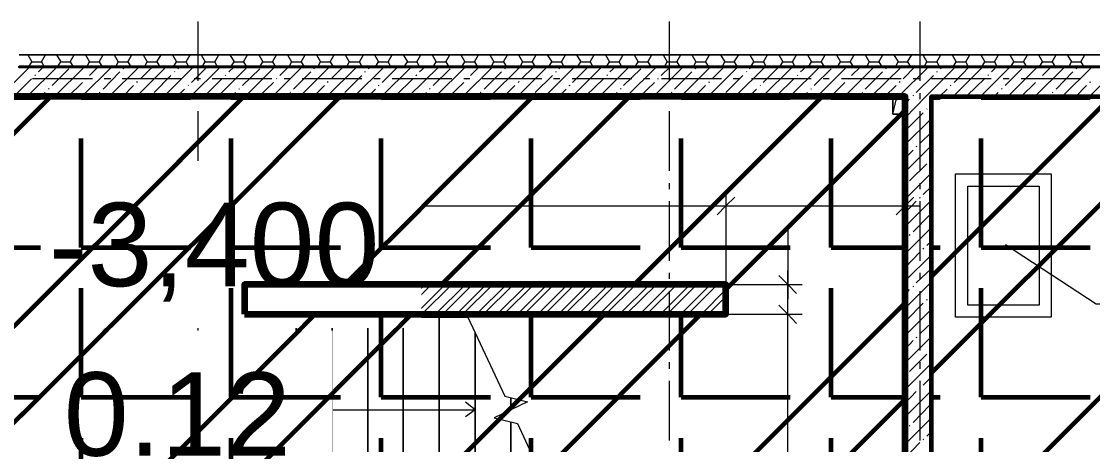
# Model space of a CAD drawing. Header units: millimetres. Extents: x -213911 to 415037, y -3642 to 107391.
# Drawn here: x -113658 to -104679, y 23493 to 27043 of the extents above; entities that cross this region are included whole.
import ezdxf

# ---------------------------------------------------------------- set-up
doc = ezdxf.new("R2010")
doc.units = ezdxf.units.MM
for name, color, linetype, lineweight in [('9.1 Стен подвал шпак', 160, 'Continuous', 90), ('9.2 Потолок подвал шпак', 90, 'Continuous', 60), ('9.3 клининг подвал', 190, 'Continuous', 60), ('Оси', 7, 'Continuous', 9)]:
    doc.layers.add(name, color=color, linetype=linetype, lineweight=lineweight)
doc.styles.get("Standard").update_dxf_attribs({"font": 'arial.ttf'})
pattern_1 = [(0, (0, 0), (0, 1257.3), [914.4, -342.9]), (90, (0, 0), (-1257.3, 8e-14), [914.4, -342.9])]

msp = doc.modelspace()

# ---------------------------------------------------------------- hatches: boundary and pattern name
at = {"layer": '9.2 Потолок подвал шпак'}
h = msp.add_hatch(dxfattribs=at)
h.set_pattern_fill('ANGLE', color=256, scale=180)
h.set_pattern_definition(pattern_1)
h.paths.add_polyline_path([(-96477.1, 26411.6), (-100776.9, 26411.6), (-100776.9, 26161.6), (-101276.8, 26161.6), (-101276.8, 26411.6), (-106030, 26411.6), (-106030, 19154.7), (-105733.5, 19154.7), (-105733.5, 18654.8), (-106030, 18654.8), (-106030, 15867.3), (-96477.1, 15867.3), (-96477.1, 17604.2), (-96875.3, 17604.2), (-96875.3, 19154.7), (-96477.1, 19154.7)])
h.paths.add_polyline_path([(-101276.8, 19154.7), (-100755.8, 19154.7), (-100755.8, 18654.8), (-101276.8, 18654.8)], flags=16)
at = {"layer": '9.3 клининг подвал'}
h = msp.add_hatch(dxfattribs=at)
h.set_pattern_fill('ANSI32', color=256, scale=180)
h.paths.add_polyline_path([(-96477.1, 26411.6), (-100776.9, 26411.6), (-100776.9, 26161.6), (-101276.8, 26161.6), (-101276.8, 26411.6), (-106030, 26411.6), (-106030, 19154.7), (-105733.5, 19154.7), (-105733.5, 18654.8), (-106030, 18654.8), (-106030, 15867.3), (-96477.1, 15867.3), (-96477.1, 17604.2), (-96875.3, 17604.2), (-96875.3, 19154.7), (-96477.1, 19154.7)])
h.paths.add_polyline_path([(-101276.8, 19154.7), (-100755.8, 19154.7), (-100755.8, 18654.8), (-101276.8, 18654.8)], flags=16)

# ---------------------------------------------------------------- linework, layer by layer
at = {"lineweight": 40}
msp.add_lwpolyline([(-104132.1, 26661.5), (-113591.9, 26661.5), (-113676.6, 26661.5), (-113591.9, 26661.5)], close=True, dxfattribs=at)
msp.add_lwpolyline([(-113778.3, 26411.6), (-106250.3, 26411.6), (-106250.3, 23009.8), (-112037.1, 23009.8), (-112257.4, 23009.8), (-112257.4, 18875.1), (-112354.9, 18875.1), (-112354.9, 18654.8), (-112037.1, 18654.8), (-112037.1, 18875.1), (-112037.1, 20866.2), (-108334.6, 20866.2), (-108334.6, 20468), (-108114.3, 20468), (-108114.3, 20866.2), (-108114.3, 21086.5), (-109114.1, 21086.5), (-109114.1, 22789.5), (-106030, 22789.5), (-106030, 23009.8), (-106030, 26411.6), (-104132.1, 26411.6)], dxfattribs=at)
at = {"lineweight": 18}
for points in [[(-111710.9, 25568.5), (-111787.2, 25496.5), (-111859.2, 25420.3)], [(-107677.9, 25568.5), (-107754.2, 25496.5), (-107826.2, 25420.3)], [(-106178.3, 25568.5), (-106250.3, 25496.5), (-106326.5, 25420.3)], [(-107309.4, 24911.9), (-107233.1, 24835.6), (-107161.1, 24759.4)], [(-107309.4, 24662), (-107233.1, 24585.7), (-107161.1, 24509.4)]]:
    msp.add_lwpolyline(points, dxfattribs=at)
at = {"layer": '9.2 Потолок подвал шпак'}
msp.add_lwpolyline([(-96477.1, 17604.2), (-96477.1, 15867.3), (-106030, 15867.3), (-106030, 18654.8), (-105733.5, 18654.8), (-105733.5, 19154.7), (-106030, 19154.7), (-106030, 26411.6), (-101276.8, 26411.6), (-101276.8, 26161.6), (-100776.9, 26161.6), (-100776.9, 26411.6), (-96477.1, 26411.6), (-96477.1, 19154.7)], dxfattribs=at)
at = {"layer": 'Оси', "lineweight": 9}
for points in [[(-112176.9, 26542.9), (-112176.9, 27042.8)], [(-108224.4, 26542.9), (-108224.4, 27042.8)], [(-106123.2, 26542.9), (-106123.2, 27042.8)], [(-113604.6, 26763.2), (-113570.7, 26703.9), (-113490.2, 26703.9), (-113469, 26661.5)], [(-113490.2, 26703.9), (-113456.3, 26763.2)], [(-113363.1, 26763.2), (-113329.2, 26703.9), (-113248.7, 26703.9), (-113223.3, 26661.5)], [(-113248.7, 26703.9), (-113214.8, 26763.2)], [(-113121.6, 26763.2), (-113087.8, 26703.9), (-113007.3, 26703.9), (-112981.8, 26661.5)], [(-113007.3, 26703.9), (-112973.4, 26763.2)], [(-112880.2, 26763.2), (-112846.3, 26703.9), (-112765.8, 26703.9), (-112740.4, 26661.5)], [(-112765.8, 26703.9), (-112731.9, 26763.2)], [(-112638.7, 26763.2), (-112604.8, 26703.9), (-112524.3, 26703.9), (-112498.9, 26661.5)], [(-112524.3, 26703.9), (-112486.2, 26763.2)], [(-112393, 26763.2), (-112359.1, 26703.9), (-112278.6, 26703.9), (-112257.4, 26661.5)], [(-112278.6, 26703.9), (-112244.7, 26763.2)], [(-112151.5, 26763.2), (-112117.6, 26703.9), (-112037.1, 26703.9), (-112016, 26661.5)], [(-112037.1, 26703.9), (-112003.2, 26763.2)], [(-111910, 26763.2), (-111876.2, 26703.9), (-111795.7, 26703.9), (-111770.3, 26661.5)], [(-111795.7, 26703.9), (-111761.8, 26763.2)], [(-111668.6, 26763.2), (-111634.7, 26703.9), (-111554.2, 26703.9), (-111528.8, 26661.5)], [(-111554.2, 26703.9), (-111520.3, 26763.2)], [(-111427.1, 26763.2), (-111393.2, 26703.9), (-111312.7, 26703.9), (-111287.3, 26661.5)], [(-111312.7, 26703.9), (-111278.8, 26763.2)], [(-111185.6, 26763.2), (-111151.7, 26703.9), (-111071.3, 26703.9), (-111045.8, 26661.5)], [(-111071.3, 26703.9), (-111037.4, 26763.2)], [(-110944.2, 26763.2), (-110910.3, 26703.9), (-110825.5, 26703.9), (-110804.4, 26661.5)], [(-110825.5, 26703.9), (-110791.7, 26763.2)], [(-110698.5, 26763.2), (-110664.6, 26703.9), (-110584.1, 26703.9), (-110562.9, 26661.5)], [(-110584.1, 26703.9), (-110550.2, 26763.2)], [(-110457, 26763.2), (-110423.1, 26703.9), (-110342.6, 26703.9), (-110321.4, 26661.5)], [(-110342.6, 26703.9), (-110308.7, 26763.2)], [(-110215.5, 26763.2), (-110181.6, 26703.9), (-110101.1, 26703.9), (-110075.7, 26661.5)], [(-110101.1, 26703.9), (-110067.2, 26763.2)], [(-109974, 26763.2), (-109940.2, 26703.9), (-109859.7, 26703.9), (-109834.2, 26661.5)], [(-109859.7, 26703.9), (-109825.8, 26763.2)], [(-109732.6, 26763.2), (-109698.7, 26703.9), (-109618.2, 26703.9), (-109592.8, 26661.5)], [(-109618.2, 26703.9), (-109584.3, 26763.2)], [(-109491.1, 26763.2), (-109457.2, 26703.9), (-109376.7, 26703.9), (-109351.3, 26661.5)], [(-109376.7, 26703.9), (-109342.8, 26763.2)], [(-109249.6, 26763.2), (-109211.5, 26703.9), (-109131, 26703.9), (-109109.8, 26661.5)], [(-109131, 26703.9), (-109097.1, 26763.2)], [(-109003.9, 26763.2), (-108970, 26703.9), (-108889.5, 26703.9), (-108868.4, 26661.5)], [(-108889.5, 26703.9), (-108855.6, 26763.2)], [(-108762.4, 26763.2), (-108728.6, 26703.9), (-108648.1, 26703.9), (-108626.9, 26661.5)], [(-108648.1, 26703.9), (-108614.2, 26763.2)], [(-108521, 26763.2), (-108487.1, 26703.9), (-108406.6, 26703.9), (-108381.2, 26661.5)], [(-108406.6, 26703.9), (-108372.7, 26763.2)], [(-108279.5, 26763.2), (-108245.6, 26703.9), (-108165.1, 26703.9), (-108139.7, 26661.5)], [(-108165.1, 26703.9), (-108131.2, 26763.2)], [(-108038, 26763.2), (-108004.1, 26703.9), (-107923.7, 26703.9), (-107898.2, 26661.5)], [(-107923.7, 26703.9), (-107889.8, 26763.2)], [(-107796.6, 26763.2), (-107762.7, 26703.9), (-107682.2, 26703.9), (-107656.8, 26661.5)], [(-107682.2, 26703.9), (-107644.1, 26763.2)], [(-107550.9, 26763.2), (-107517, 26703.9), (-107436.5, 26703.9), (-107415.3, 26661.5)], [(-107436.5, 26703.9), (-107402.6, 26763.2)], [(-107309.4, 26763.2), (-107275.5, 26703.9), (-107195, 26703.9), (-107173.8, 26661.5)], [(-107195, 26703.9), (-107161.1, 26763.2)], [(-107067.9, 26763.2), (-107034, 26703.9), (-106953.5, 26703.9), (-106928.1, 26661.5)], [(-106953.5, 26703.9), (-106919.6, 26763.2)], [(-106826.4, 26763.2), (-106792.5, 26703.9), (-106712.1, 26703.9), (-106686.6, 26661.5)], [(-106712.1, 26703.9), (-106678.2, 26763.2)], [(-106585, 26763.2), (-106551.1, 26703.9), (-106470.6, 26703.9), (-106445.2, 26661.5)], [(-106470.6, 26703.9), (-106436.7, 26763.2)], [(-106343.5, 26763.2), (-106309.6, 26703.9), (-106229.1, 26703.9), (-106203.7, 26661.5)], [(-106229.1, 26703.9), (-106195.2, 26763.2)], [(-106102, 26763.2), (-106068.1, 26703.9), (-105983.4, 26703.9), (-105962.2, 26661.5)], [(-105983.4, 26703.9), (-105949.5, 26763.2)], [(-105856.3, 26763.2), (-105822.4, 26703.9), (-105741.9, 26703.9), (-105720.8, 26661.5)], [(-105741.9, 26703.9), (-105708, 26763.2)], [(-105614.8, 26763.2), (-105581, 26703.9), (-105500.5, 26703.9), (-105479.3, 26661.5)], [(-105500.5, 26703.9), (-105466.6, 26763.2)], [(-105373.4, 26763.2), (-105339.5, 26703.9), (-105259, 26703.9), (-105233.6, 26661.5)], [(-105259, 26703.9), (-105225.1, 26763.2)], [(-105131.9, 26763.2), (-105098, 26703.9), (-105017.5, 26703.9), (-104992.1, 26661.5)], [(-105017.5, 26703.9), (-104983.6, 26763.2)], [(-104890.4, 26763.2), (-104856.5, 26703.9), (-104776, 26703.9), (-104750.6, 26661.5)], [(-104776, 26703.9), (-104742.2, 26763.2)], [(-113596.1, 26661.5), (-113570.7, 26703.9)], [(-113354.6, 26661.5), (-113329.2, 26703.9)], [(-113108.9, 26661.5), (-113087.8, 26703.9)], [(-112867.5, 26661.5), (-112846.3, 26703.9)], [(-112626, 26661.5), (-112604.8, 26703.9)], [(-112384.5, 26661.5), (-112359.1, 26703.9)], [(-112143, 26661.5), (-112117.6, 26703.9)], [(-111901.6, 26661.5), (-111876.2, 26703.9)], [(-111660.1, 26661.5), (-111634.7, 26703.9)], [(-111414.4, 26661.5), (-111393.2, 26703.9)], [(-111172.9, 26661.5), (-111151.7, 26703.9)], [(-110931.5, 26661.5), (-110910.3, 26703.9)], [(-110690, 26661.5), (-110664.6, 26703.9)], [(-110448.5, 26661.5), (-110423.1, 26703.9)], [(-110207, 26661.5), (-110181.6, 26703.9)], [(-109965.6, 26661.5), (-109940.2, 26703.9)], [(-109719.9, 26661.5), (-109698.7, 26703.9)], [(-109478.4, 26661.5), (-109457.2, 26703.9)], [(-109236.9, 26661.5), (-109211.5, 26703.9)], [(-108995.4, 26661.5), (-108970, 26703.9)], [(-108754, 26661.5), (-108728.6, 26703.9)], [(-108512.5, 26661.5), (-108487.1, 26703.9)], [(-108266.8, 26661.5), (-108245.6, 26703.9)], [(-108025.3, 26661.5), (-108004.1, 26703.9)], [(-107783.9, 26661.5), (-107762.7, 26703.9)], [(-107542.4, 26661.5), (-107517, 26703.9)], [(-107300.9, 26661.5), (-107275.5, 26703.9)], [(-107059.4, 26661.5), (-107034, 26703.9)], [(-106818, 26661.5), (-106792.5, 26703.9)], [(-106572.3, 26661.5), (-106551.1, 26703.9)], [(-106330.8, 26661.5), (-106309.6, 26703.9)], [(-106089.3, 26661.5), (-106068.1, 26703.9)], [(-105847.8, 26661.5), (-105822.4, 26703.9)], [(-105606.4, 26661.5), (-105581, 26703.9)], [(-105364.9, 26661.5), (-105339.5, 26703.9)], [(-105123.4, 26661.5), (-105098, 26703.9)], [(-104877.7, 26661.5), (-104856.5, 26703.9)], [(-114028.2, 26220.9), (-113837.6, 26411.6), (-113778.3, 26470.9), (-113587.6, 26661.5)], [(-113608.8, 26411.6), (-113358.9, 26661.5)], [(-113545.3, 26589.5), (-113541, 26593.7)], [(-113515.6, 26619.1), (-113473.3, 26661.5)], [(-113401.2, 26504.8), (-113261.4, 26644.6)], [(-113380.1, 26411.6), (-113130.1, 26661.5)], [(-113151.3, 26411.6), (-112901.4, 26661.5)], [(-113087.8, 26589.5), (-113015.7, 26661.5)], [(-112973.4, 26475.1), (-112833.6, 26619.1)], [(-112922.5, 26411.6), (-112672.6, 26661.5)], [(-112803.9, 26644.6), (-112799.7, 26653)], [(-112693.8, 26411.6), (-112443.8, 26661.5)], [(-112659.9, 26559.8), (-112558.2, 26661.5)], [(-112545.5, 26445.5), (-112405.7, 26589.5)], [(-112465, 26411.6), (-112215.1, 26661.5)], [(-112376, 26619.1), (-112371.8, 26623.4)], [(-112346.4, 26644.6), (-112329.4, 26661.5)], [(-112240.5, 26411.6), (-111990.5, 26661.5)], [(-112232, 26530.2), (-112100.7, 26661.5)], [(-112011.7, 26411.6), (-111761.8, 26661.5)], [(-111948.2, 26589.5), (-111943.9, 26593.7)], [(-111918.5, 26619.1), (-111876.2, 26661.5)], [(-111804.1, 26504.8), (-111660.1, 26644.6)], [(-111783, 26411.6), (-111533, 26661.5)], [(-111554.2, 26411.6), (-111304.3, 26661.5)], [(-111490.7, 26589.5), (-111418.6, 26661.5)], [(-111376.3, 26475.1), (-111232.2, 26619.1)], [(-111325.4, 26411.6), (-111075.5, 26661.5)], [(-111206.8, 26644.6), (-111202.6, 26653)], [(-111096.7, 26411.6), (-110846.7, 26661.5)], [(-111062.8, 26559.8), (-110961.1, 26661.5)], [(-110948.4, 26445.5), (-110804.4, 26589.5)], [(-110867.9, 26411.6), (-110618, 26661.5)], [(-110778.9, 26619.1), (-110774.7, 26623.4)], [(-110749.3, 26644.6), (-110732.3, 26661.5)], [(-110639.1, 26411.6), (-110389.2, 26661.5)], [(-110634.9, 26530.2), (-110503.6, 26661.5)], [(-110414.6, 26411.6), (-110160.4, 26661.5)], [(-110351.1, 26589.5), (-110342.6, 26593.7)], [(-110321.4, 26619.1), (-110274.8, 26661.5)], [(-110207, 26504.8), (-110063, 26644.6)], [(-110185.9, 26411.6), (-109935.9, 26661.5)], [(-109957.1, 26411.6), (-109707.2, 26661.5)], [(-109893.6, 26589.5), (-109821.5, 26661.5)], [(-109779.2, 26475.1), (-109635.1, 26619.1)], [(-109728.3, 26411.6), (-109478.4, 26661.5)], [(-109605.5, 26644.6), (-109601.2, 26653)], [(-109499.6, 26411.6), (-109249.6, 26661.5)], [(-109465.7, 26559.8), (-109364, 26661.5)], [(-109351.3, 26445.5), (-109207.3, 26589.5)], [(-109270.8, 26411.6), (-109020.9, 26661.5)], [(-109177.6, 26619.1), (-109173.4, 26623.4)], [(-109152.2, 26644.6), (-109135.2, 26661.5)], [(-109042, 26411.6), (-108792.1, 26661.5)], [(-109037.8, 26530.2), (-108906.5, 26661.5)], [(-108813.3, 26411.6), (-108563.3, 26661.5)], [(-108749.7, 26589.5), (-108745.5, 26593.7)], [(-108724.3, 26619.1), (-108677.7, 26661.5)], [(-108609.9, 26504.8), (-108465.9, 26644.6)], [(-108584.5, 26411.6), (-108334.6, 26661.5)], [(-108360, 26411.6), (-108110, 26661.5)], [(-108296.4, 26589.5), (-108220.2, 26661.5)], [(-108182.1, 26475.1), (-108038, 26619.1)], [(-108131.2, 26411.6), (-107881.3, 26661.5)], [(-108008.4, 26644.6), (-108004.1, 26653)], [(-107902.5, 26411.6), (-107652.5, 26661.5)], [(-107868.6, 26559.8), (-107766.9, 26661.5)], [(-107754.2, 26445.5), (-107610.2, 26589.5)], [(-107673.7, 26411.6), (-107423.8, 26661.5)], [(-107580.5, 26619.1), (-107576.3, 26623.4)], [(-107555.1, 26644.6), (-107538.1, 26661.5)], [(-107444.9, 26411.6), (-107195, 26661.5)], [(-107440.7, 26530.2), (-107309.4, 26661.5)], [(-107216.2, 26411.6), (-106966.2, 26661.5)], [(-107152.6, 26589.5), (-107148.4, 26593.7)], [(-107127.2, 26619.1), (-107080.6, 26661.5)], [(-107012.8, 26504.8), (-106868.8, 26644.6)], [(-106987.4, 26411.6), (-106737.5, 26661.5)], [(-106758.7, 26411.6), (-106508.7, 26661.5)], [(-106699.3, 26589.5), (-106623.1, 26661.5)], [(-106585, 26475.1), (-106440.9, 26619.1)], [(-106534.1, 26411.6), (-106279.9, 26661.5)], [(-106411.3, 26644.6), (-106407, 26653)], [(-106305.4, 26411.6), (-106055.4, 26661.5)], [(-106267.2, 26559.8), (-106169.8, 26661.5)], [(-106250.3, 26233.6), (-106076.6, 26411.6), (-105826.7, 26661.5)], [(-106157.1, 26445.5), (-106013.1, 26589.5)], [(-105983.4, 26619.1), (-105979.2, 26623.4)], [(-105953.8, 26644.6), (-105941, 26661.5)], [(-105847.8, 26411.6), (-105597.9, 26661.5)], [(-105839.4, 26530.2), (-105712.3, 26661.5)], [(-105619.1, 26411.6), (-105369.1, 26661.5)], [(-105555.5, 26589.5), (-105551.3, 26593.7)], [(-105525.9, 26619.1), (-105483.5, 26661.5)], [(-105411.5, 26504.8), (-105271.7, 26644.6)], [(-105390.3, 26411.6), (-105140.4, 26661.5)], [(-105161.6, 26411.6), (-104911.6, 26661.5)], [(-105098, 26589.5), (-105026, 26661.5)], [(-104983.6, 26475.1), (-104843.8, 26619.1)], [(-104932.8, 26411.6), (-104682.8, 26661.5)], [(-104814.2, 26644.6), (-104809.9, 26653)], [(-104704, 26411.6), (-104454.1, 26661.5)], [(-113714.7, 26420), (-113574.9, 26559.8)], [(-113566.5, 26564.1), (-113062.3, 26564.1)], [(-113265.7, 26411.6), (-113147.1, 26530.2)], [(-113117.4, 26559.8), (-113113.2, 26564.1)], [(-112964.9, 26564.1), (-112909.8, 26564.1)], [(-112812.4, 26564.1), (-112312.5, 26564.1)], [(-112808.2, 26411.6), (-112719.2, 26504.8)], [(-112689.5, 26530.2), (-112685.3, 26538.7)], [(-112261.7, 26504.8), (-112257.4, 26509)], [(-112210.8, 26564.1), (-112155.8, 26564.1)], [(-112117.6, 26420), (-111977.8, 26559.8)], [(-112058.3, 26564.1), (-111558.4, 26564.1)], [(-111668.6, 26411.6), (-111545.7, 26530.2)], [(-111520.3, 26559.8), (-111516.1, 26564.1)], [(-111456.8, 26564.1), (-111405.9, 26564.1)], [(-111304.3, 26564.1), (-110804.4, 26564.1)], [(-111211.1, 26411.6), (-111117.9, 26504.8)], [(-111092.4, 26530.2), (-111088.2, 26538.7)], [(-110702.7, 26564.1), (-110651.9, 26564.1)], [(-110664.6, 26504.8), (-110660.3, 26509)], [(-110550.2, 26564.1), (-110050.3, 26564.1)], [(-110520.5, 26420), (-110376.5, 26559.8)], [(-110071.5, 26411.6), (-109948.6, 26530.2)], [(-109948.6, 26564.1), (-109897.8, 26564.1)], [(-109923.2, 26559.8), (-109914.7, 26564.1)], [(-109796.1, 26564.1), (-109296.2, 26564.1)], [(-109614, 26411.6), (-109520.8, 26504.8)], [(-109495.3, 26530.2), (-109486.9, 26538.7)], [(-109198.8, 26564.1), (-109143.7, 26564.1)], [(-109067.5, 26504.8), (-109059, 26509)], [(-109042, 26564.1), (-108542.2, 26564.1)], [(-108923.4, 26420), (-108779.4, 26559.8)], [(-108474.4, 26411.6), (-108351.5, 26530.2)], [(-108444.7, 26564.1), (-108389.6, 26564.1)], [(-108321.9, 26559.8), (-108317.6, 26564.1)], [(-108292.2, 26564.1), (-107788.1, 26564.1)], [(-108016.9, 26411.6), (-107923.7, 26504.8)], [(-107894, 26530.2), (-107889.8, 26538.7)], [(-107690.7, 26564.1), (-107635.6, 26564.1)], [(-107538.1, 26564.1), (-107038.3, 26564.1)], [(-107466.1, 26504.8), (-107461.9, 26509)], [(-107326.3, 26420), (-107182.3, 26559.8)], [(-106936.6, 26564.1), (-106885.7, 26564.1)], [(-106873, 26411.6), (-106754.4, 26530.2)], [(-106784.1, 26564.1), (-106284.2, 26564.1)], [(-106724.8, 26559.8), (-106720.5, 26564.1)], [(-106419.7, 26411.6), (-106326.5, 26504.8)], [(-106296.9, 26530.2), (-106292.7, 26538.7)], [(-106182.5, 26564.1), (-106131.7, 26564.1)], [(-106030, 26564.1), (-105530.1, 26564.1)], [(-105869, 26504.8), (-105864.8, 26509)], [(-105729.2, 26420), (-105585.2, 26559.8)], [(-105428.4, 26564.1), (-105377.6, 26564.1)], [(-105275.9, 26564.1), (-104776, 26564.1)], [(-105275.9, 26411.6), (-105157.3, 26530.2)], [(-105127.7, 26559.8), (-105123.4, 26564.1)], [(-104818.4, 26411.6), (-104729.4, 26504.8)], [(-104699.8, 26530.2), (-104695.6, 26538.7)], [(-113494.4, 26411.6), (-113460.6, 26445.5)], [(-113430.9, 26475.1), (-113426.7, 26479.3)], [(-113036.9, 26411.6), (-113032.7, 26420)], [(-113003, 26445.5), (-112998.8, 26449.7)], [(-112575.2, 26420), (-112570.9, 26424.3)], [(-112354.9, 26411.6), (-112291.3, 26475.1)], [(-112176.9, 26390.4), (-112176.9, 26441.2)], [(-111897.3, 26411.6), (-111863.4, 26445.5)], [(-111833.8, 26475.1), (-111829.6, 26479.3)], [(-111439.8, 26411.6), (-111435.6, 26420)], [(-111405.9, 26445.5), (-111401.7, 26449.7)], [(-110978.1, 26420), (-110973.8, 26424.3)], [(-110753.5, 26411.6), (-110690, 26475.1)], [(-110300.2, 26411.6), (-110262.1, 26445.5)], [(-110236.7, 26475.1), (-110232.5, 26479.3)], [(-109842.7, 26411.6), (-109834.2, 26420)], [(-109808.8, 26445.5), (-109804.6, 26449.7)], [(-109381, 26420), (-109372.5, 26424.3)], [(-109156.4, 26411.6), (-109092.9, 26475.1)], [(-108698.9, 26411.6), (-108665, 26445.5)], [(-108635.4, 26475.1), (-108631.1, 26479.3)], [(-108245.6, 26411.6), (-108237.1, 26420)], [(-108224.4, 26390.4), (-108224.4, 26441.2)], [(-108207.5, 26445.5), (-108203.2, 26449.7)], [(-107779.6, 26420), (-107775.4, 26424.3)], [(-107559.3, 26411.6), (-107495.8, 26475.1)], [(-107101.8, 26411.6), (-107067.9, 26445.5)], [(-107038.3, 26475.1), (-107034, 26479.3)], [(-106644.3, 26411.6), (-106640, 26420)], [(-106610.4, 26445.5), (-106606.1, 26449.7)], [(-106352, 26263.3), (-106326.5, 26386.1), (-106250.3, 26411.6)], [(-106182.5, 26420), (-106178.3, 26424.3)], [(-106123.2, 26390.4), (-106123.2, 26441.2)], [(-105962.2, 26411.6), (-105898.7, 26475.1)], [(-105504.7, 26411.6), (-105470.8, 26445.5)], [(-105441.2, 26475.1), (-105436.9, 26479.3)], [(-105047.2, 26411.6), (-105042.9, 26420)], [(-105013.3, 26445.5), (-105009, 26449.7)], [(-106250.3, 26348), (-106212.2, 26390.4)], [(-106042.7, 26331.1), (-106030, 26339.5)], [(-112176.9, 25788.8), (-112176.9, 26288.7)], [(-108224.4, 25788.8), (-108224.4, 26288.7)], [(-106250.3, 26009.1), (-106030, 26229.4)], [(-106241.8, 26132), (-106097.8, 26276)], [(-106123.2, 25788.8), (-106123.2, 26288.7)], [(-106068.1, 26305.7), (-106063.9, 26309.9)], [(-106127.4, 26017.6), (-106030, 26115)], [(-106250.3, 25780.3), (-106030, 26000.6)], [(-106250.3, 25894.7), (-106182.5, 25962.5)], [(-106157.1, 25992.2), (-106148.6, 25996.4)], [(-106042.7, 25877.8), (-106034.2, 25882)], [(-106250.3, 25551.6), (-106030, 25771.9)], [(-106212.2, 25704.1), (-106068.1, 25848.1)], [(-112176.9, 25636.3), (-112176.9, 25687.1)], [(-108224.4, 25636.3), (-108224.4, 25687.1)], [(-106241.8, 25674.4), (-106237.6, 25682.9)], [(-106123.2, 25636.3), (-106123.2, 25687.1)], [(-111787.2, 24835.6), (-111787.2, 25496.5), (-111787.2, 25615.1)], [(-107754.2, 25615.1), (-107754.2, 25496.5), (-107754.2, 24835.6), (-107233.1, 24835.6), (-107114.5, 24835.6)], [(-106250.3, 25602.4), (-106250.3, 25496.5), (-106250.3, 25373.7)], [(-106097.8, 25589.7), (-106030, 25657.5)], [(-112176.9, 25034.8), (-112176.9, 25534.6)], [(-108224.4, 25034.8), (-108224.4, 25534.6)], [(-106250.3, 25322.8), (-106030, 25543.1)], [(-106250.3, 25437.2), (-106157.1, 25534.6)], [(-106127.4, 25560.1), (-106123.2, 25568.5)], [(-106123.2, 25034.8), (-106123.2, 25534.6)], [(-111905.8, 25496.5), (-107754.2, 25496.5), (-106131.7, 25496.5)], [(-106182.5, 25276.2), (-106042.7, 25420.3)], [(-107233.1, 25301.6), (-107233.1, 24822.9), (-107233.1, 24712.8)], [(-106250.3, 25094.1), (-106030, 25314.4)], [(-106212.2, 25246.6), (-106207.9, 25255)], [(-106250.3, 25208.4), (-106241.8, 25221.2)], [(-106068.1, 25161.8), (-106030, 25200)], [(-105407.3, 25170.3), (-104649, 24674.7), (-104123.7, 24674.7)], [(-106250.3, 24979.7), (-106127.4, 25106.8)], [(-106250.3, 24865.3), (-106030, 25085.6)], [(-106097.8, 25132.2), (-106093.6, 25140.7)], [(-106157.1, 24848.4), (-106030, 24971.2)], [(-112176.9, 24882.2), (-112176.9, 24933.1)], [(-108224.4, 24882.2), (-108224.4, 24933.1)], [(-107233.1, 22891.2), (-107233.1, 24585.7), (-107233.1, 24954.3)], [(-106123.2, 24882.2), (-106123.2, 24933.1)], [(-111787.2, 24695.8), (-111647.4, 24835.6)], [(-111787.2, 24810.2), (-111761.8, 24835.6)], [(-111787.2, 24640.8), (-111588.1, 24835.6)], [(-111723.7, 24585.7), (-111473.7, 24835.6)], [(-111668.6, 24585.7), (-111418.6, 24835.6)], [(-111554.2, 24585.7), (-111304.3, 24835.6)], [(-111499.1, 24585.7), (-111244.9, 24835.6)], [(-111384.7, 24585.7), (-111134.8, 24835.6)], [(-111325.4, 24585.7), (-111075.5, 24835.6)], [(-111211.1, 24585.7), (-110961.1, 24835.6)], [(-111156, 24585.7), (-110906, 24835.6)], [(-111041.6, 24585.7), (-110791.7, 24835.6)], [(-110982.3, 24585.7), (-110732.3, 24835.6)], [(-110867.9, 24585.7), (-110618, 24835.6)], [(-110812.8, 24585.7), (-110562.9, 24835.6)], [(-110698.5, 24585.7), (-110448.5, 24835.6)], [(-110639.1, 24585.7), (-110389.2, 24835.6)], [(-110529, 24585.7), (-110274.8, 24835.6)], [(-110469.7, 24585.7), (-110219.7, 24835.6)], [(-110355.3, 24585.7), (-110105.4, 24835.6)], [(-110300.2, 24585.7), (-110050.3, 24835.6)], [(-110185.9, 24585.7), (-109935.9, 24835.6)], [(-110126.5, 24585.7), (-109876.6, 24835.6)], [(-110012.2, 24585.7), (-109762.2, 24835.6)], [(-109957.1, 24585.7), (-109707.2, 24835.6)], [(-109842.7, 24585.7), (-109592.8, 24835.6)], [(-109783.4, 24585.7), (-109533.5, 24835.6)], [(-109669, 24585.7), (-109419.1, 24835.6)], [(-109614, 24585.7), (-109364, 24835.6)], [(-109499.6, 24585.7), (-109249.6, 24835.6)], [(-109444.5, 24585.7), (-109194.6, 24835.6)], [(-109330.1, 24585.7), (-109080.2, 24835.6)], [(-109270.8, 24585.7), (-109020.9, 24835.6)], [(-109156.4, 24585.7), (-108906.5, 24835.6)], [(-109101.4, 24585.7), (-108851.4, 24835.6)], [(-108987, 24585.7), (-108737, 24835.6)], [(-108927.7, 24585.7), (-108677.7, 24835.6)], [(-108813.3, 24585.7), (-108563.3, 24835.6)], [(-108758.2, 24585.7), (-108508.3, 24835.6)], [(-108643.8, 24585.7), (-108393.9, 24835.6)], [(-108588.8, 24585.7), (-108334.6, 24835.6)], [(-108474.4, 24585.7), (-108224.4, 24835.6)], [(-108415.1, 24585.7), (-108165.1, 24835.6)], [(-108300.7, 24585.7), (-108050.7, 24835.6)], [(-108245.6, 24585.7), (-107995.7, 24835.6)], [(-108131.2, 24585.7), (-107881.3, 24835.6)], [(-108071.9, 24585.7), (-107822, 24835.6)], [(-107957.5, 24585.7), (-107754.2, 24793.3)], [(-106250.3, 24636.5), (-106030, 24856.8)], [(-106250.3, 24750.9), (-106212.2, 24793.3)], [(-106182.5, 24818.7), (-106178.3, 24822.9)], [(-112176.9, 24280.7), (-112176.9, 24780.6)], [(-108224.4, 24280.7), (-108224.4, 24780.6)], [(-107902.5, 24585.7), (-107754.2, 24734)], [(-106123.2, 24280.7), (-106123.2, 24780.6)], [(-106068.1, 24704.3), (-106063.9, 24712.8)], [(-106042.7, 24734), (-106030, 24742.4)], [(-107788.1, 24585.7), (-107754.2, 24619.6)], [(-106250.3, 24407.8), (-106030, 24628.1)], [(-106241.8, 24534.9), (-106097.8, 24678.9)], [(-111355.1, 24560.3), (-111355.1, 23009.8)], [(-107754.2, 24585.7), (-107233.1, 24585.7), (-107114.5, 24585.7)], [(-106127.4, 24420.5), (-106030, 24513.7)], [(-106250.3, 24179), (-106030, 24399.3)], [(-106250.3, 24293.4), (-106182.5, 24365.4)], [(-106157.1, 24390.8), (-106148.6, 24395.1)], [(-106212.2, 24107), (-106068.1, 24251)], [(-106042.7, 24276.4), (-106034.2, 24284.9)], [(-112176.9, 24128.2), (-112176.9, 24183.2)], [(-108224.4, 24128.2), (-108224.4, 24183.2)], [(-106250.3, 23954.5), (-106030, 24174.8)], [(-106123.2, 24128.2), (-106123.2, 24183.2)], [(-106241.8, 24077.3), (-106237.6, 24081.6)], [(-112176.9, 23526.6), (-112176.9, 24026.5)], [(-108224.4, 23526.6), (-108224.4, 24026.5)], [(-106123.2, 23526.6), (-106123.2, 24026.5)], [(-106097.8, 23992.6), (-106030, 24060.4)], [(-106250.3, 23725.7), (-106030, 23946)], [(-106250.3, 23840.1), (-106157.1, 23937.5)], [(-106127.4, 23963), (-106123.2, 23967.2)], [(-109855.4, 23785), (-109935.9, 23848.6)], [(-106182.5, 23679.1), (-106042.7, 23823.2)], [(-111355.1, 23785), (-111054.3, 23785), (-110753.5, 23785), (-110457, 23785), (-110156.2, 23785), (-109855.4, 23785), (-109935.9, 23725.7)], [(-106250.3, 23497), (-106030, 23717.2)], [(-106250.3, 23611.3), (-106241.8, 23619.8)], [(-106212.2, 23649.5), (-106207.9, 23653.7)], [(-106097.8, 23535.1), (-106093.6, 23539.3)], [(-106068.1, 23564.7), (-106030, 23602.9)], [(-106250.3, 23382.6), (-106127.4, 23509.7)]]:
    msp.add_lwpolyline(points, dxfattribs=at)
for points in [[(-81632.9, 26763.2), (-81632.9, 5145.1), (-81632.9, 26763.2), (-81734.6, 26763.2), (-113676.6, 26763.2), (-81734.6, 26763.2)], [(-106352, 26411.6), (-106250.3, 26411.6), (-106250.3, 26263.3), (-106352, 26263.3)], [(-106250.3, 26411.6), (-106352, 26411.6), (-106352, 26263.3), (-106250.3, 26263.3)], [(-105826.7, 24560.3), (-105826.7, 25763.4), (-105026, 25763.4), (-105026, 24560.3)], [(-105127.7, 24662), (-105725, 24662), (-105725, 25661.7), (-105127.7, 25661.7)], [(-107754.2, 24835.6), (-111787.2, 24835.6), (-111787.2, 24585.7), (-107754.2, 24585.7)], [(-110457, 23009.8), (-110753.5, 23009.8), (-110753.5, 24560.3), (-110753.5, 23009.8), (-111054.3, 23009.8), (-111355.1, 23009.8), (-111355.1, 24560.3), (-111054.3, 24560.3), (-110753.5, 24560.3), (-110457, 24560.3), (-110156.2, 24560.3), (-109914.7, 24560.3), (-109605.5, 23899.4), (-109414.8, 23852.8), (-109694.4, 23717.2), (-109499.6, 23670.7), (-109194.6, 23009.8), (-109253.9, 23009.8), (-109554.6, 23009.8), (-109855.4, 23009.8), (-110156.2, 23009.8)], [(-111054.3, 23009.8), (-111054.3, 24560.3)], [(-110457, 23009.8), (-110457, 24560.3)], [(-110156.2, 23009.8), (-110156.2, 24560.3)], [(-109855.4, 23009.8), (-109855.4, 24429)], [(-109554.6, 23785), (-109554.6, 23886.7)], [(-109554.6, 23009.8), (-109554.6, 23683.4)]]:
    msp.add_lwpolyline(points, close=True, dxfattribs=at)

# ---------------------------------------------------------------- next in the draw order: texts
at = {"insert": (-113302.7, 23744.2), "char_height": 700, "attachment_point": 4, "bg_fill": 3, "box_fill_scale": 1.5, "bg_fill_color": 256, "bg_fill_transparency": 0}
msp.add_mtext('0.12', dxfattribs=at)

# ---------------------------------------------------------------- next in the draw order: texts
at = {"insert": (-113429.6, 25106.5), "char_height": 700, "attachment_point": 4, "bg_fill": 3, "box_fill_scale": 1.5, "bg_fill_color": 256, "bg_fill_transparency": 0}
msp.add_mtext('-3,400', dxfattribs=at)

# ---------------------------------------------------------------- next in the draw order: hatches: boundary and pattern name
at = {"layer": '9.2 Потолок подвал шпак'}
h = msp.add_hatch(dxfattribs=at)
h.set_pattern_fill('ANGLE', color=256, scale=180)
h.set_pattern_definition(pattern_1)
h.paths.add_polyline_path([(-106250.3, 26411.6), (-112257.4, 26411.6), (-113807.9, 26411.6), (-113807.9, 18875.1), (-112257.4, 18875.1), (-112257.4, 23009.8), (-106250.3, 23009.8)])
h.paths.add_polyline_path([(-111787.2, 24835.6), (-107754.2, 24835.6), (-107754.2, 24585.7), (-111787.2, 24585.7)], flags=16)
at = {"layer": '9.3 клининг подвал'}
h = msp.add_hatch(dxfattribs=at)
h.set_pattern_fill('ANSI32', color=256, scale=180)
h.paths.add_polyline_path([(-106250.3, 26411.6), (-112257.4, 26411.6), (-113807.9, 26411.6), (-113807.9, 18875.1), (-112257.4, 18875.1), (-112257.4, 23009.8), (-106250.3, 23009.8)])
h.paths.add_polyline_path([(-111787.2, 24835.6), (-107754.2, 24835.6), (-107754.2, 24585.7), (-111787.2, 24585.7)], flags=16)

# ---------------------------------------------------------------- next in the draw order: linework, layer by layer
at = {"layer": '9.1 Стен подвал шпак'}
for points in [[(-112257.4, 26411.6), (-113807.9, 26411.6), (-113807.9, 18875.1), (-112257.4, 18875.1), (-112257.4, 23009.8), (-106250.3, 23009.8), (-106250.3, 26411.6)], [(-111787.2, 24585.7), (-107754.2, 24585.7), (-107754.2, 24835.6), (-111787.2, 24835.6)]]:
    msp.add_lwpolyline(points, close=True, dxfattribs=at)

doc.saveas('drawing.dxf')
